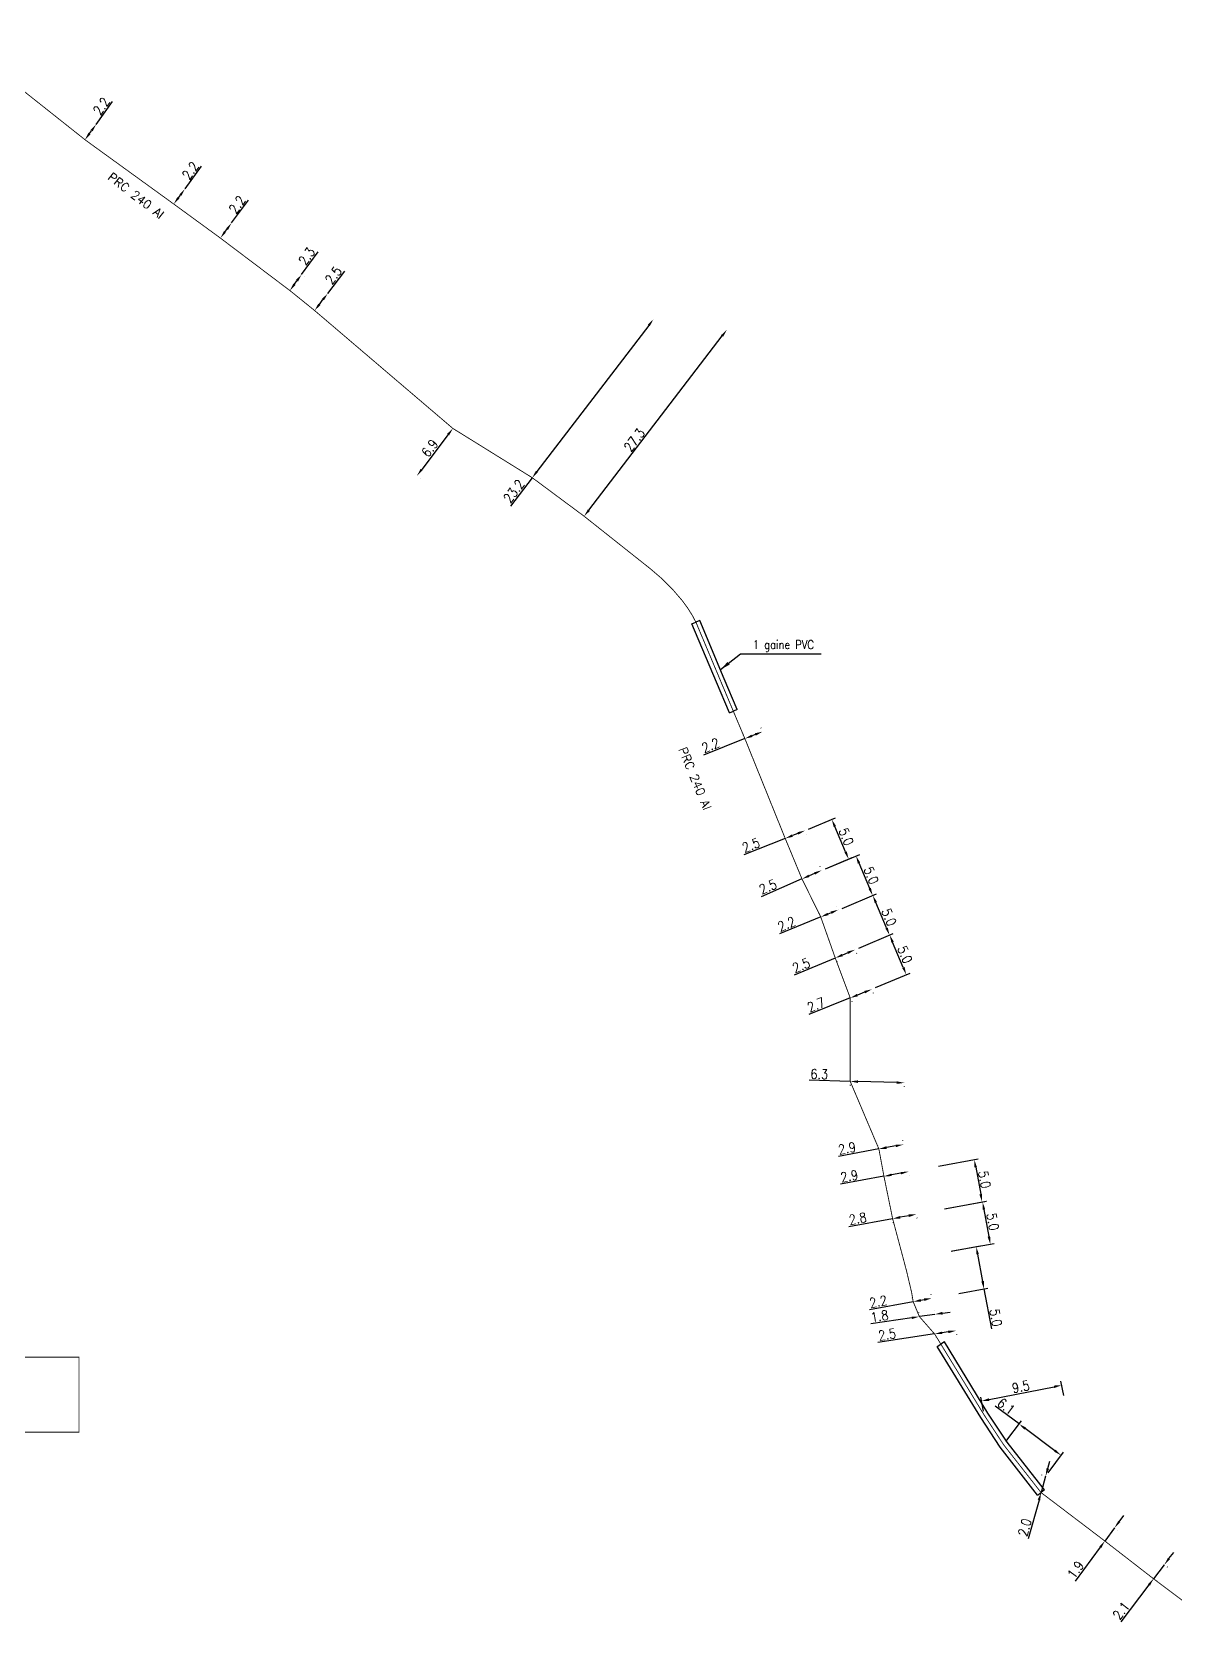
# Model space of a CAD drawing. Header units: millimetres. Extents: x 185000 to 186000, y 128000 to 129009.
# Drawn here: x 185370.4 to 185503.2, y 128107.6 to 128294.2 of the extents above; entities that cross this region are included whole.
import ezdxf
from ezdxf.enums import TextEntityAlignment as Align

# ---------------------------------------------------------------- set-up
doc = ezdxf.new("R2010")
doc.units = ezdxf.units.MM
doc.header["$PDMODE"] = 34
doc.layers.get('DEFPOINTS').update_dxf_attribs({"linetype": 'CONTINUOUS'})
for name, color, linetype in [('M_120', 5, 'M_ST_13'), ('M_400', 7, 'CONTINUOUS'), ('M_930', 7, 'CONTINUOUS')]:
    doc.layers.add(name, color=color, linetype=linetype)
doc.styles.get("Standard").update_dxf_attribs({"font": 'romans.shx', "width": 0.85})
doc.linetypes.add('M_ST_13', pattern='A,5,-0.3,["oo",Standard,S=1.5,R=0,X=0,Y=-0.5],-3', length=8.3)
doc.dimstyles.get("Standard").update_dxf_attribs({"dimtxt": 1.5, "dimasz": 1.2, "dimexe": 0.625, "dimexo": 0.625, "dimgap": 0.25, "dimtad": 1, "dimdec": 1, "dimzin": 0, "dimdsep": 46, "dimtxsty": 'Standard', "dimcen": -0.5, "dimadec": 0, "dimazin": 0, "dimtfac": 1, "dimtdec": 1, "dimtmove": 0, "dimatfit": 3, "dimfxl": 0, "dimtolj": 1, "dimtzin": 0, "dimarcsym": 0})

# ---------------------------------------------------------------- blocks, each defined once
blk = doc.blocks.new('*D171')
at = {"layer": 'DEFPOINTS', "color": 0, "linetype": 'Continuous', "transparency": 16777216}
for p in [(185501.95, 128115.89), (185502, 128115.86), (185500.71, 128114.26)]:
    blk.add_point(p, dxfattribs=at)
at = {"layer": 'M_120', "color": 0, "linetype": 'Continuous', "lineweight": -2, "transparency": 16777216}
for p, q in [((185502, 128115.86), (185500.75, 128114.23)), ((185502.33, 128115.61), (185502.37, 128115.58)), ((185502.54, 128116.58), (185503.09, 128117.29)), ((185501.08, 128113.98), (185501.13, 128113.95)), ((185500.21, 128113.51), (185496.94, 128109.23))]:
    blk.add_line(p, q, dxfattribs=at)
at = {"layer": 'M_120', "color": 0, "linetype": 'Continuous', "transparency": 16777216}
for points in [[(185502.42, 128116.67), (185502.66, 128116.49), (185502, 128115.86)], [(185500.09, 128113.61), (185500.33, 128113.42), (185500.75, 128114.23)]]:
    blk.add_solid(points, dxfattribs=at)
at = {"layer": 'M_120', "color": 0, "linetype": 'Continuous', "transparency": 16777216, "insert": (185496.98, 128110.52), "char_height": 1.125, "attachment_point": 5, "rotation": 52.6739}
blk.add_mtext('\\A1;2.1', dxfattribs=at)
blk = doc.blocks.new('*D172')
at = {"layer": 'DEFPOINTS', "color": 0, "linetype": 'Continuous', "transparency": 16777216}
for p in [(185496.21, 128120.15), (185496.22, 128120.15), (185495.08, 128118.62)]:
    blk.add_point(p, dxfattribs=at)
at = {"layer": 'M_120', "color": 0, "linetype": 'Continuous', "lineweight": -2, "transparency": 16777216}
for p, q in [((185496.75, 128120.87), (185497.29, 128121.59)), ((185496.22, 128120.15), (185495.09, 128118.62)), ((185496.59, 128119.87), (185496.59, 128119.87)), ((185494.55, 128117.9), (185491.62, 128113.95)), ((185495.46, 128118.35), (185495.46, 128118.34))]:
    blk.add_line(p, q, dxfattribs=at)
at = {"layer": 'M_120', "color": 0, "linetype": 'Continuous', "transparency": 16777216}
for points in [[(185496.63, 128120.96), (185496.87, 128120.78), (185496.22, 128120.15)], [(185494.43, 128117.99), (185494.67, 128117.81), (185495.09, 128118.62)]]:
    blk.add_solid(points, dxfattribs=at)
at = {"layer": 'M_120', "color": 0, "linetype": 'Continuous', "transparency": 16777216, "insert": (185491.68, 128115.28), "char_height": 1.125, "attachment_point": 5, "rotation": 53.4439}
blk.add_mtext('\\A1;1.9', dxfattribs=at)
blk = doc.blocks.new('*D173')
at = {"layer": 'DEFPOINTS', "color": 0, "linetype": 'Continuous', "transparency": 16777216}
for p in [(185483.31, 128129.83), (185490, 128128.59), (185488.2, 128126.18)]:
    blk.add_point(p, dxfattribs=at)
at = {"layer": 'M_120', "color": 0, "linetype": 'Continuous', "lineweight": -2, "transparency": 16777216}
for p, q in [((185485.11, 128132.24), (185482.34, 128134.31)), ((185483.59, 128130.21), (185485.39, 128132.62)), ((185489.28, 128129.13), (185485.83, 128131.7)), ((185488.48, 128126.56), (185490.28, 128128.97))]:
    blk.add_line(p, q, dxfattribs=at)
at = {"layer": 'M_120', "color": 0, "linetype": 'Continuous', "transparency": 16777216}
for points in [[(185485.92, 128131.82), (185485.74, 128131.58), (185485.11, 128132.24)], [(185489.37, 128129.25), (185489.19, 128129.01), (185490, 128128.59)]]:
    blk.add_solid(points, dxfattribs=at)
at = {"layer": 'M_120', "color": 0, "linetype": 'Continuous', "transparency": 16777216, "insert": (185483.62, 128134.29), "char_height": 1.125, "attachment_point": 5, "rotation": 323.2398}
blk.add_mtext('\\A1;6.1', dxfattribs=at)
blk = doc.blocks.new('*D174')
at = {"layer": 'DEFPOINTS', "color": 0, "linetype": 'Continuous', "transparency": 16777216}
for p in [(185490.06, 128136.74), (185490.39, 128135.08), (185481.07, 128133.25)]:
    blk.add_point(p, dxfattribs=at)
at = {"layer": 'M_120', "color": 0, "linetype": 'Continuous', "lineweight": -2, "transparency": 16777216}
for p, q in [((185481.63, 128135.08), (185489.18, 128136.56)), ((185490.3, 128135.54), (185489.97, 128137.2)), ((185480.98, 128133.71), (185480.65, 128135.36))]:
    blk.add_line(p, q, dxfattribs=at)
at = {"layer": 'M_120', "color": 0, "linetype": 'Continuous', "transparency": 16777216}
for points in [[(185489.15, 128136.71), (185489.21, 128136.42), (185490.06, 128136.74)], [(185481.6, 128135.23), (185481.65, 128134.93), (185480.74, 128134.9)]]:
    blk.add_solid(points, dxfattribs=at)
at = {"layer": 'M_120', "color": 0, "linetype": 'Continuous', "transparency": 16777216, "insert": (185485.31, 128136.57), "char_height": 1.125, "attachment_point": 5, "rotation": 11.1179}
blk.add_mtext('\\A1;9.5', dxfattribs=at)
blk = doc.blocks.new('*D175')
at = {"layer": 'DEFPOINTS', "color": 0, "linetype": 'Continuous', "transparency": 16777216}
for p in [(185475.29, 128142.73), (185477.76, 128143.09), (185477.76, 128143.08)]:
    blk.add_point(p, dxfattribs=at)
at = {"layer": 'M_120', "color": 0, "linetype": 'Continuous', "lineweight": -2, "transparency": 16777216}
for p, q in [((185475.29, 128142.71), (185468.7, 128141.73)), ((185475.36, 128142.26), (185475.36, 128142.25)), ((185476.87, 128142.95), (185476.18, 128142.85)), ((185477.83, 128142.63), (185477.83, 128142.62))]:
    blk.add_line(p, q, dxfattribs=at)
at = {"layer": 'M_120', "color": 0, "linetype": 'Continuous', "transparency": 16777216}
for points in [[(185476.16, 128142.99), (185476.2, 128142.7), (185475.29, 128142.71)], [(185476.85, 128143.1), (185476.9, 128142.8), (185477.76, 128143.08)]]:
    blk.add_solid(points, dxfattribs=at)
at = {"layer": 'M_120', "color": 0, "linetype": 'Continuous', "transparency": 16777216, "insert": (185469.77, 128142.65), "char_height": 1.125, "attachment_point": 5, "rotation": 8.4698}
blk.add_mtext('\\A1;2.5', dxfattribs=at)
blk = doc.blocks.new('*D176')
at = {"layer": 'DEFPOINTS', "color": 0, "linetype": 'Continuous', "transparency": 16777216}
for p in [(185473.53, 128144.69), (185475.31, 128144.99), (185475.31, 128144.96)]:
    blk.add_point(p, dxfattribs=at)
at = {"layer": 'M_120', "color": 0, "linetype": 'Continuous', "lineweight": -2, "transparency": 16777216}
for p, q in [((185475.24, 128145.42), (185475.24, 128145.45)), ((185472.63, 128144.59), (185467.89, 128143.89)), ((185473.46, 128145.16), (185473.46, 128145.19)), ((185475.31, 128144.99), (185473.52, 128144.73)), ((185476.2, 128145.12), (185477.09, 128145.26))]:
    blk.add_line(p, q, dxfattribs=at)
at = {"layer": 'M_120', "color": 0, "linetype": 'Continuous', "transparency": 16777216}
for points in [[(185472.61, 128144.74), (185472.66, 128144.44), (185473.52, 128144.73)], [(185476.17, 128145.27), (185476.22, 128144.97), (185475.31, 128144.99)]]:
    blk.add_solid(points, dxfattribs=at)
at = {"layer": 'M_120', "color": 0, "linetype": 'Continuous', "transparency": 16777216, "insert": (185468.89, 128144.79), "char_height": 1.125, "attachment_point": 5, "rotation": 8.4698}
blk.add_mtext('\\A1;1.8', dxfattribs=at)
blk = doc.blocks.new('*D177')
at = {"layer": 'DEFPOINTS', "color": 0, "linetype": 'Continuous', "transparency": 16777216}
for p in [(185488.2, 128126.18), (185488.22, 128126.18), (185487.68, 128124.25)]:
    blk.add_point(p, dxfattribs=at)
at = {"layer": 'M_120', "color": 0, "linetype": 'Continuous', "lineweight": -2, "transparency": 16777216}
for p, q in [((185488.44, 128127.05), (185488.68, 128127.92)), ((185488.2, 128126.18), (185487.67, 128124.26)), ((185487.77, 128126.3), (185487.75, 128126.31)), ((185487.43, 128123.39), (185486.18, 128118.87)), ((185487.23, 128124.38), (185487.22, 128124.38))]:
    blk.add_line(p, q, dxfattribs=at)
at = {"layer": 'M_120', "color": 0, "linetype": 'Continuous', "transparency": 16777216}
for points in [[(185488.3, 128127.09), (185488.59, 128127.01), (185488.2, 128126.18)], [(185487.28, 128123.43), (185487.57, 128123.35), (185487.67, 128124.26)]]:
    blk.add_solid(points, dxfattribs=at)
at = {"layer": 'M_120', "color": 0, "linetype": 'Continuous', "transparency": 16777216, "insert": (185485.77, 128120.21), "char_height": 1.125, "attachment_point": 5, "rotation": 74.5262}
blk.add_mtext('\\A1;2.0', dxfattribs=at)
blk = doc.blocks.new('*D179')
at = {"layer": 'DEFPOINTS', "color": 0, "linetype": 'Continuous', "transparency": 16777216}
for p in [(185377.79, 128283.4), (185377.79, 128283.4), (185376.5, 128281.62)]:
    blk.add_point(p, dxfattribs=at)
at = {"layer": 'M_120', "color": 0, "linetype": 'Continuous', "lineweight": -2, "transparency": 16777216}
for p, q in [((185377.79, 128283.4), (185379.71, 128286.06)), ((185377.03, 128282.35), (185377.26, 128282.67))]:
    blk.add_line(p, q, dxfattribs=at)
at = {"layer": 'M_120', "color": 0, "linetype": 'Continuous', "transparency": 16777216}
for points in [[(185376.91, 128282.44), (185377.15, 128282.26), (185376.5, 128281.62)], [(185377.14, 128282.76), (185377.39, 128282.59), (185377.79, 128283.4)]]:
    blk.add_solid(points, dxfattribs=at)
at = {"layer": 'M_120', "color": 0, "linetype": 'Continuous', "transparency": 16777216, "insert": (185378.4, 128285.54), "char_height": 1.125, "attachment_point": 5, "rotation": 54.2294}
blk.add_mtext('\\A1;2.2', dxfattribs=at)
blk = doc.blocks.new('*D180')
at = {"layer": 'DEFPOINTS', "color": 0, "linetype": 'Continuous', "transparency": 16777216}
for p in [(185388.13, 128275.92), (185388.13, 128275.92), (185386.83, 128274.14)]:
    blk.add_point(p, dxfattribs=at)
at = {"layer": 'M_120', "color": 0, "linetype": 'Continuous', "lineweight": -2, "transparency": 16777216}
for p, q in [((185388.13, 128275.92), (185390.06, 128278.56)), ((185387.36, 128274.87), (185387.6, 128275.19))]:
    blk.add_line(p, q, dxfattribs=at)
at = {"layer": 'M_120', "color": 0, "linetype": 'Continuous', "transparency": 16777216}
for points in [[(185387.24, 128274.95), (185387.48, 128274.78), (185386.83, 128274.14)], [(185387.48, 128275.28), (185387.72, 128275.1), (185388.13, 128275.92)]]:
    blk.add_solid(points, dxfattribs=at)
at = {"layer": 'M_120', "color": 0, "linetype": 'Continuous', "transparency": 16777216, "insert": (185388.76, 128278.04), "char_height": 1.125, "attachment_point": 5, "rotation": 53.8363}
blk.add_mtext('\\A1;2.2', dxfattribs=at)
blk = doc.blocks.new('*D181')
at = {"layer": 'DEFPOINTS', "color": 0, "linetype": 'Continuous', "transparency": 16777216}
for p in [(185393.55, 128271.95), (185393.55, 128271.95), (185392.25, 128270.18)]:
    blk.add_point(p, dxfattribs=at)
at = {"layer": 'M_120', "color": 0, "linetype": 'Continuous', "lineweight": -2, "transparency": 16777216}
for p, q in [((185393.55, 128271.95), (185395.5, 128274.59)), ((185391.87, 128270.46), (185391.87, 128270.46)), ((185392.78, 128270.91), (185393.02, 128271.23)), ((185393.18, 128272.23), (185393.18, 128272.23))]:
    blk.add_line(p, q, dxfattribs=at)
at = {"layer": 'M_120', "color": 0, "linetype": 'Continuous', "transparency": 16777216}
for points in [[(185392.66, 128270.99), (185392.9, 128270.82), (185392.25, 128270.18)], [(185392.9, 128271.32), (185393.14, 128271.14), (185393.55, 128271.95)]]:
    blk.add_solid(points, dxfattribs=at)
at = {"layer": 'M_120', "color": 0, "linetype": 'Continuous', "transparency": 16777216, "insert": (185394.19, 128274.08), "char_height": 1.125, "attachment_point": 5, "rotation": 53.5324}
blk.add_mtext('\\A1;2.2', dxfattribs=at)
blk = doc.blocks.new('*D182')
at = {"layer": 'DEFPOINTS', "color": 0, "linetype": 'Continuous', "transparency": 16777216}
for p in [(185401.68, 128265.95), (185401.68, 128265.95), (185400.33, 128264.08)]:
    blk.add_point(p, dxfattribs=at)
at = {"layer": 'M_120', "color": 0, "linetype": 'Continuous', "lineweight": -2, "transparency": 16777216}
for p, q in [((185401.68, 128265.95), (185403.6, 128268.6)), ((185400.86, 128264.81), (185401.15, 128265.22)), ((185402.06, 128265.67), (185402.06, 128265.67)), ((185400.71, 128263.81), (185400.71, 128263.81))]:
    blk.add_line(p, q, dxfattribs=at)
at = {"layer": 'M_120', "color": 0, "linetype": 'Continuous', "transparency": 16777216}
for points in [[(185400.73, 128264.9), (185400.98, 128264.72), (185400.33, 128264.08)], [(185401.03, 128265.31), (185401.27, 128265.13), (185401.68, 128265.95)]]:
    blk.add_solid(points, dxfattribs=at)
at = {"layer": 'M_120', "color": 0, "linetype": 'Continuous', "transparency": 16777216, "insert": (185402.29, 128268.08), "char_height": 1.125, "attachment_point": 5, "rotation": 54.0923}
blk.add_mtext('\\A1;2.3', dxfattribs=at)
blk = doc.blocks.new('*D183')
at = {"layer": 'DEFPOINTS', "color": 0, "linetype": 'Continuous', "transparency": 16777216}
for p in [(185404.72, 128263.74), (185404.72, 128263.74), (185403.2, 128261.76)]:
    blk.add_point(p, dxfattribs=at)
at = {"layer": 'M_120', "color": 0, "linetype": 'Continuous', "lineweight": -2, "transparency": 16777216}
for p, q in [((185404.72, 128263.74), (185406.71, 128266.35)), ((185403.75, 128262.47), (185404.17, 128263.03))]:
    blk.add_line(p, q, dxfattribs=at)
at = {"layer": 'M_120', "color": 0, "linetype": 'Continuous', "transparency": 16777216}
for points in [[(185404.06, 128263.12), (185404.29, 128262.94), (185404.72, 128263.74)], [(185403.63, 128262.56), (185403.87, 128262.38), (185403.2, 128261.76)]]:
    blk.add_solid(points, dxfattribs=at)
at = {"layer": 'M_120', "color": 0, "linetype": 'Continuous', "transparency": 16777216, "insert": (185405.39, 128265.86), "char_height": 1.125, "attachment_point": 5, "rotation": 52.623}
blk.add_mtext('\\A1;2.5', dxfattribs=at)
blk = doc.blocks.new('*D184')
at = {"layer": 'DEFPOINTS', "color": 0, "linetype": 'Continuous', "transparency": 16777216}
for p in [(185442.6, 128260.74), (185442.6, 128260.74), (185428.51, 128242.31)]:
    blk.add_point(p, dxfattribs=at)
at = {"layer": 'M_120', "color": 0, "linetype": 'Continuous', "lineweight": -2, "transparency": 16777216}
for p, q in [((185442.05, 128260.03), (185429.05, 128243.03)), ((185428.51, 128242.31), (185425.96, 128238.99))]:
    blk.add_line(p, q, dxfattribs=at)
at = {"layer": 'M_120', "color": 0, "linetype": 'Continuous', "transparency": 16777216}
for points in [[(185441.94, 128260.12), (185442.17, 128259.94), (185442.6, 128260.74)], [(185428.93, 128243.12), (185429.17, 128242.94), (185428.51, 128242.31)]]:
    blk.add_solid(points, dxfattribs=at)
at = {"layer": 'M_120', "color": 0, "linetype": 'Continuous', "transparency": 16777216, "insert": (185426.37, 128240.75), "char_height": 1.125, "attachment_point": 5, "rotation": 52.5914}
blk.add_mtext('\\A1;23.2', dxfattribs=at)
blk = doc.blocks.new('*D185')
at = {"layer": 'DEFPOINTS', "color": 0, "linetype": 'Continuous', "transparency": 16777216}
for p in [(185419.26, 128248.06), (185415.1, 128242.55), (185415.11, 128242.55)]:
    blk.add_point(p, dxfattribs=at)
at = {"layer": 'M_120', "color": 0, "linetype": 'Continuous', "lineweight": -2, "transparency": 16777216}
for p, q in [((185418.73, 128247.33), (185415.65, 128243.27)), ((185419.64, 128247.77), (185419.64, 128247.77)), ((185415.48, 128242.27), (185415.48, 128242.27))]:
    blk.add_line(p, q, dxfattribs=at)
at = {"layer": 'M_120', "color": 0, "linetype": 'Continuous', "transparency": 16777216}
for points in [[(185418.61, 128247.42), (185418.85, 128247.24), (185419.27, 128248.05)], [(185415.53, 128243.36), (185415.77, 128243.18), (185415.11, 128242.55)]]:
    blk.add_solid(points, dxfattribs=at)
at = {"layer": 'M_120', "color": 0, "linetype": 'Continuous', "transparency": 16777216, "insert": (185416.59, 128245.75), "char_height": 1.125, "attachment_point": 5, "rotation": 52.9016}
blk.add_mtext('\\A1;6.9', dxfattribs=at)
blk = doc.blocks.new('*D186')
at = {"layer": 'DEFPOINTS', "color": 0, "linetype": 'Continuous', "transparency": 16777216}
for p in [(185451.13, 128259.51), (185451.13, 128259.51), (185434.54, 128237.83)]:
    blk.add_point(p, dxfattribs=at)
at = {"layer": 'M_120', "color": 0, "linetype": 'Continuous', "lineweight": -2, "transparency": 16777216}
blk.add_line((185435.09, 128238.54), (185450.58, 128258.8), dxfattribs=at)
at = {"layer": 'M_120', "color": 0, "linetype": 'Continuous', "transparency": 16777216}
for points in [[(185450.46, 128258.89), (185450.7, 128258.71), (185451.13, 128259.51)], [(185434.97, 128238.63), (185435.21, 128238.45), (185434.54, 128237.83)]]:
    blk.add_solid(points, dxfattribs=at)
at = {"layer": 'M_120', "color": 0, "linetype": 'Continuous', "transparency": 16777216, "insert": (185440.38, 128246.7), "char_height": 1.125, "attachment_point": 5, "rotation": 52.5914}
blk.add_mtext('\\A1;27.3', dxfattribs=at)
blk = doc.blocks.new('*D187')
at = {"layer": 'DEFPOINTS', "color": 0, "linetype": 'Continuous', "transparency": 16777216}
for p in [(185455.27, 128212.77), (185455.29, 128212.73), (185453.25, 128211.91)]:
    blk.add_point(p, dxfattribs=at)
at = {"layer": 'M_120', "color": 0, "linetype": 'Continuous', "lineweight": -2, "transparency": 16777216}
for p, q in [((185455.12, 128213.16), (185455.1, 128213.21)), ((185453.23, 128211.96), (185448.42, 128210.04)), ((185453.07, 128212.35), (185453.06, 128212.39)), ((185454.44, 128212.44), (185454.06, 128212.29))]:
    blk.add_line(p, q, dxfattribs=at)
at = {"layer": 'M_120', "color": 0, "linetype": 'Continuous', "transparency": 16777216}
for points in [[(185454.38, 128212.58), (185454.49, 128212.3), (185455.27, 128212.77)], [(185454.01, 128212.43), (185454.12, 128212.15), (185453.23, 128211.96)]]:
    blk.add_solid(points, dxfattribs=at)
at = {"layer": 'M_120', "color": 0, "linetype": 'Continuous', "transparency": 16777216, "insert": (185449.25, 128211.18), "char_height": 1.125, "attachment_point": 5, "rotation": 21.7101}
blk.add_mtext('\\A1;2.2', dxfattribs=at)
blk = doc.blocks.new('*D188')
at = {"layer": 'DEFPOINTS', "color": 0, "linetype": 'Continuous', "transparency": 16777216}
for p in [(185472.8, 128146.43), (185474.96, 128146.86), (185474.97, 128146.83)]:
    blk.add_point(p, dxfattribs=at)
at = {"layer": 'M_120', "color": 0, "linetype": 'Continuous', "lineweight": -2, "transparency": 16777216}
for p, q in [((185474.88, 128147.29), (185474.88, 128147.32)), ((185472.8, 128146.46), (185467.71, 128145.52)), ((185472.72, 128146.89), (185472.71, 128146.92)), ((185474.08, 128146.69), (185473.68, 128146.62))]:
    blk.add_line(p, q, dxfattribs=at)
at = {"layer": 'M_120', "color": 0, "linetype": 'Continuous', "transparency": 16777216}
for points in [[(185473.65, 128146.77), (185473.71, 128146.47), (185472.8, 128146.46)], [(185474.05, 128146.84), (185474.1, 128146.55), (185474.96, 128146.86)]]:
    blk.add_solid(points, dxfattribs=at)
at = {"layer": 'M_120', "color": 0, "linetype": 'Continuous', "transparency": 16777216, "insert": (185468.74, 128146.47), "char_height": 1.125, "attachment_point": 5, "rotation": 10.4344}
blk.add_mtext('\\A1;2.2', dxfattribs=at)
blk = doc.blocks.new('*D189')
at = {"layer": 'DEFPOINTS', "color": 0, "linetype": 'Continuous', "transparency": 16777216}
for p in [(185473.15, 128156.66), (185470.4, 128156.16), (185473.16, 128156.62)]:
    blk.add_point(p, dxfattribs=at)
at = {"layer": 'M_120', "color": 0, "linetype": 'Continuous', "lineweight": -2, "transparency": 16777216}
for p, q in [((185470.41, 128156.12), (185465.32, 128155.18)), ((185470.49, 128155.7), (185470.49, 128155.65)), ((185472.28, 128156.46), (185471.29, 128156.28)), ((185473.24, 128156.2), (185473.25, 128156.16))]:
    blk.add_line(p, q, dxfattribs=at)
at = {"layer": 'M_120', "color": 0, "linetype": 'Continuous', "transparency": 16777216}
for points in [[(185471.27, 128156.43), (185471.32, 128156.13), (185470.41, 128156.12)], [(185472.25, 128156.61), (185472.3, 128156.31), (185473.16, 128156.62)]]:
    blk.add_solid(points, dxfattribs=at)
at = {"layer": 'M_120', "color": 0, "linetype": 'Continuous', "transparency": 16777216, "insert": (185466.35, 128156.13), "char_height": 1.125, "attachment_point": 5, "rotation": 10.4344}
blk.add_mtext('\\A1;2.8', dxfattribs=at)
blk = doc.blocks.new('*D190')
at = {"layer": 'DEFPOINTS', "color": 0, "linetype": 'Continuous', "transparency": 16777216}
for p in [(185469.4, 128161.06), (185472.25, 128161.58), (185472.25, 128161.58)]:
    blk.add_point(p, dxfattribs=at)
at = {"layer": 'M_120', "color": 0, "linetype": 'Continuous', "lineweight": -2, "transparency": 16777216}
for p, q in [((185469.4, 128161.05), (185464.36, 128160.12)), ((185469.48, 128160.6), (185469.48, 128160.59)), ((185471.36, 128161.41), (185470.28, 128161.21)), ((185472.33, 128161.12), (185472.33, 128161.11))]:
    blk.add_line(p, q, dxfattribs=at)
at = {"layer": 'M_120', "color": 0, "linetype": 'Continuous', "transparency": 16777216}
for points in [[(185470.26, 128161.36), (185470.31, 128161.07), (185469.4, 128161.05)], [(185471.34, 128161.56), (185471.39, 128161.27), (185472.25, 128161.58)]]:
    blk.add_solid(points, dxfattribs=at)
at = {"layer": 'M_120', "color": 0, "linetype": 'Continuous', "transparency": 16777216, "insert": (185465.37, 128161.07), "char_height": 1.125, "attachment_point": 5, "rotation": 10.4344}
blk.add_mtext('\\A1;2.9', dxfattribs=at)
blk = doc.blocks.new('*D191')
at = {"layer": 'DEFPOINTS', "color": 0, "linetype": 'Continuous', "transparency": 16777216}
for p in [(185476.74, 128152.24), (185477.64, 128147.32), (185481.03, 128147.95)]:
    blk.add_point(p, dxfattribs=at)
at = {"layer": 'M_120', "color": 0, "linetype": 'Continuous', "lineweight": -2, "transparency": 16777216}
for p, q in [((185477.2, 128152.33), (185480.59, 128152.95)), ((185480.29, 128151.98), (185480.87, 128148.83)), ((185478.11, 128147.41), (185481.49, 128148.03)), ((185481.03, 128147.95), (185481.89, 128143.3))]:
    blk.add_line(p, q, dxfattribs=at)
at = {"layer": 'M_120', "color": 0, "linetype": 'Continuous', "transparency": 16777216}
for points in [[(185480.44, 128152.01), (185480.14, 128151.95), (185480.13, 128152.86)], [(185481.02, 128148.86), (185480.72, 128148.8), (185481.03, 128147.95)]]:
    blk.add_solid(points, dxfattribs=at)
at = {"layer": 'M_120', "color": 0, "linetype": 'Continuous', "transparency": 16777216, "insert": (185482.41, 128144.6), "char_height": 1.125, "attachment_point": 5, "rotation": 280.4344}
blk.add_mtext('\\A1;5.0', dxfattribs=at)
blk = doc.blocks.new('*D192')
at = {"layer": 'DEFPOINTS', "color": 0, "linetype": 'Continuous', "transparency": 16777216}
for p in [(185476, 128157.19), (185481.76, 128153.17), (185476.9, 128152.27)]:
    blk.add_point(p, dxfattribs=at)
at = {"layer": 'M_120', "color": 0, "linetype": 'Continuous', "lineweight": -2, "transparency": 16777216}
for p, q in [((185476.46, 128157.27), (185481.32, 128158.17)), ((185481.02, 128157.2), (185481.6, 128154.05)), ((185477.37, 128152.36), (185482.23, 128153.25))]:
    blk.add_line(p, q, dxfattribs=at)
at = {"layer": 'M_120', "color": 0, "linetype": 'Continuous', "transparency": 16777216}
for points in [[(185481.17, 128157.23), (185480.87, 128157.17), (185480.86, 128158.08)], [(185481.75, 128154.08), (185481.45, 128154.02), (185481.76, 128153.17)]]:
    blk.add_solid(points, dxfattribs=at)
at = {"layer": 'M_120', "color": 0, "linetype": 'Continuous', "transparency": 16777216, "insert": (185482.05, 128155.76), "char_height": 1.125, "attachment_point": 5, "rotation": 280.4344}
blk.add_mtext('\\A1;5.0', dxfattribs=at)
blk = doc.blocks.new('*D193')
at = {"layer": 'DEFPOINTS', "color": 0, "linetype": 'Continuous', "transparency": 16777216}
for p in [(185475.3, 128162.14), (185476.21, 128157.23), (185480.81, 128158.07)]:
    blk.add_point(p, dxfattribs=at)
at = {"layer": 'M_120', "color": 0, "linetype": 'Continuous', "lineweight": -2, "transparency": 16777216}
for p, q in [((185475.76, 128162.23), (185480.36, 128163.08)), ((185480.07, 128162.11), (185480.65, 128158.96)), ((185476.67, 128157.31), (185481.27, 128158.16))]:
    blk.add_line(p, q, dxfattribs=at)
at = {"layer": 'M_120', "color": 0, "linetype": 'Continuous', "transparency": 16777216}
for points in [[(185480.21, 128162.13), (185479.92, 128162.08), (185479.9, 128162.99)], [(185480.79, 128158.99), (185480.5, 128158.93), (185480.81, 128158.07)]]:
    blk.add_solid(points, dxfattribs=at)
at = {"layer": 'M_120', "color": 0, "linetype": 'Continuous', "transparency": 16777216, "insert": (185481.09, 128160.67), "char_height": 1.125, "attachment_point": 5, "rotation": 280.4344}
blk.add_mtext('\\A1;5.0', dxfattribs=at)
blk = doc.blocks.new('*D194')
at = {"layer": 'DEFPOINTS', "color": 0, "linetype": 'Continuous', "transparency": 16777216}
for p in [(185468.82, 128164.2), (185471.66, 128164.75), (185471.67, 128164.73)]:
    blk.add_point(p, dxfattribs=at)
at = {"layer": 'M_120', "color": 0, "linetype": 'Continuous', "lineweight": -2, "transparency": 16777216}
for p, q in [((185468.81, 128164.23), (185464.1, 128163.36)), ((185468.73, 128164.66), (185468.73, 128164.69)), ((185470.78, 128164.59), (185469.7, 128164.39)), ((185471.58, 128165.19), (185471.58, 128165.22))]:
    blk.add_line(p, q, dxfattribs=at)
at = {"layer": 'M_120', "color": 0, "linetype": 'Continuous', "transparency": 16777216}
for points in [[(185469.67, 128164.54), (185469.72, 128164.24), (185468.81, 128164.23)], [(185470.75, 128164.74), (185470.81, 128164.44), (185471.66, 128164.75)]]:
    blk.add_solid(points, dxfattribs=at)
at = {"layer": 'M_120', "color": 0, "linetype": 'Continuous', "transparency": 16777216, "insert": (185465.11, 128164.31), "char_height": 1.125, "attachment_point": 5, "rotation": 10.4344}
blk.add_mtext('\\A1;2.9', dxfattribs=at)
blk = doc.blocks.new('*D195')
at = {"layer": 'DEFPOINTS', "color": 0, "linetype": 'Continuous', "transparency": 16777216}
for p in [(185465.49, 128172.14), (185471.78, 128171.97), (185471.78, 128171.92)]:
    blk.add_point(p, dxfattribs=at)
at = {"layer": 'M_120', "color": 0, "linetype": 'Continuous', "lineweight": -2, "transparency": 16777216}
for p, q in [((185465.48, 128172.09), (185460.69, 128172.22)), ((185465.47, 128171.67), (185465.47, 128171.62)), ((185470.88, 128171.95), (185466.38, 128172.06)), ((185471.77, 128171.5), (185471.77, 128171.45))]:
    blk.add_line(p, q, dxfattribs=at)
at = {"layer": 'M_120', "color": 0, "linetype": 'Continuous', "transparency": 16777216}
for points in [[(185466.39, 128172.21), (185466.38, 128171.91), (185465.48, 128172.09)], [(185470.89, 128172.1), (185470.88, 128171.8), (185471.78, 128171.92)]]:
    blk.add_solid(points, dxfattribs=at)
at = {"layer": 'M_120', "color": 0, "linetype": 'Continuous', "transparency": 16777216, "insert": (185461.88, 128172.93), "char_height": 1.125, "attachment_point": 5, "rotation": 358.4792}
blk.add_mtext('\\A1;6.3', dxfattribs=at)
blk = doc.blocks.new('*D196')
at = {"layer": 'DEFPOINTS', "color": 0, "linetype": 'Continuous', "transparency": 16777216}
for p in [(185467.98, 128182.81), (185467.99, 128182.8), (185465.48, 128181.81)]:
    blk.add_point(p, dxfattribs=at)
at = {"layer": 'M_120', "color": 0, "linetype": 'Continuous', "lineweight": -2, "transparency": 16777216}
for p, q in [((185465.48, 128181.79), (185460.68, 128179.86)), ((185465.65, 128181.37), (185465.66, 128181.36)), ((185467.15, 128182.47), (185466.32, 128182.13)), ((185468.16, 128182.38), (185468.16, 128182.37))]:
    blk.add_line(p, q, dxfattribs=at)
at = {"layer": 'M_120', "color": 0, "linetype": 'Continuous', "transparency": 16777216}
for points in [[(185467.1, 128182.61), (185467.21, 128182.33), (185467.99, 128182.8)], [(185466.26, 128182.27), (185466.37, 128181.99), (185465.48, 128181.79)]]:
    blk.add_solid(points, dxfattribs=at)
at = {"layer": 'M_120', "color": 0, "linetype": 'Continuous', "transparency": 16777216, "insert": (185461.51, 128181), "char_height": 1.125, "attachment_point": 5, "rotation": 21.9274}
blk.add_mtext('\\A1;2.7', dxfattribs=at)
blk = doc.blocks.new('*D197')
at = {"layer": 'DEFPOINTS', "color": 0, "linetype": 'Continuous', "transparency": 16777216}
for p in [(185466.04, 128187.42), (185466.04, 128187.41), (185463.74, 128186.45)]:
    blk.add_point(p, dxfattribs=at)
at = {"layer": 'M_120', "color": 0, "linetype": 'Continuous', "lineweight": -2, "transparency": 16777216}
for p, q in [((185465.21, 128187.06), (185464.57, 128186.79)), ((185466.22, 128186.99), (185466.23, 128186.98)), ((185463.74, 128186.44), (185458.97, 128184.43)), ((185463.92, 128186.02), (185463.92, 128186.01))]:
    blk.add_line(p, q, dxfattribs=at)
at = {"layer": 'M_120', "color": 0, "linetype": 'Continuous', "transparency": 16777216}
for points in [[(185464.51, 128186.93), (185464.63, 128186.65), (185463.74, 128186.44)], [(185465.16, 128187.2), (185465.27, 128186.92), (185466.04, 128187.41)]]:
    blk.add_solid(points, dxfattribs=at)
at = {"layer": 'M_120', "color": 0, "linetype": 'Continuous', "transparency": 16777216, "insert": (185459.78, 128185.58), "char_height": 1.125, "attachment_point": 5, "rotation": 22.8903}
blk.add_mtext('\\A1;2.5', dxfattribs=at)
blk = doc.blocks.new('*D198')
at = {"layer": 'DEFPOINTS', "color": 0, "linetype": 'Continuous', "transparency": 16777216}
for p in [(185462.06, 128191.19), (185464.09, 128192.05), (185464.1, 128192.03)]:
    blk.add_point(p, dxfattribs=at)
at = {"layer": 'M_120', "color": 0, "linetype": 'Continuous', "lineweight": -2, "transparency": 16777216}
for p, q in [((185463.92, 128192.46), (185463.91, 128192.49)), ((185462.05, 128191.22), (185457.26, 128189.25)), ((185461.88, 128191.63), (185461.87, 128191.65)), ((185463.25, 128191.71), (185462.88, 128191.56))]:
    blk.add_line(p, q, dxfattribs=at)
at = {"layer": 'M_120', "color": 0, "linetype": 'Continuous', "transparency": 16777216}
for points in [[(185462.83, 128191.7), (185462.94, 128191.42), (185462.05, 128191.22)], [(185463.2, 128191.85), (185463.31, 128191.57), (185464.09, 128192.05)]]:
    blk.add_solid(points, dxfattribs=at)
at = {"layer": 'M_120', "color": 0, "linetype": 'Continuous', "transparency": 16777216, "insert": (185458.08, 128190.4), "char_height": 1.125, "attachment_point": 5, "rotation": 22.3138}
blk.add_mtext('\\A1;2.2', dxfattribs=at)
blk = doc.blocks.new('*D199')
at = {"layer": 'DEFPOINTS', "color": 0, "linetype": 'Continuous', "transparency": 16777216}
for p in [(185462.16, 128196.64), (185462.16, 128196.63), (185459.87, 128195.64)]:
    blk.add_point(p, dxfattribs=at)
at = {"layer": 'M_120', "color": 0, "linetype": 'Continuous', "lineweight": -2, "transparency": 16777216}
for p, q in [((185459.68, 128196.07), (185459.68, 128196.07)), ((185461.33, 128196.28), (185460.69, 128196)), ((185461.97, 128197.06), (185461.97, 128197.07)), ((185459.87, 128195.64), (185455.12, 128193.57))]:
    blk.add_line(p, q, dxfattribs=at)
at = {"layer": 'M_120', "color": 0, "linetype": 'Continuous', "transparency": 16777216}
for points in [[(185460.63, 128196.14), (185460.75, 128195.86), (185459.87, 128195.64)], [(185461.27, 128196.41), (185461.39, 128196.14), (185462.16, 128196.64)]]:
    blk.add_solid(points, dxfattribs=at)
at = {"layer": 'M_120', "color": 0, "linetype": 'Continuous', "transparency": 16777216, "insert": (185455.91, 128194.73), "char_height": 1.125, "attachment_point": 5, "rotation": 23.5501}
blk.add_mtext('\\A1;2.5', dxfattribs=at)
blk = doc.blocks.new('*D200')
at = {"layer": 'DEFPOINTS', "color": 0, "linetype": 'Continuous', "transparency": 16777216}
for p in [(185470.06, 128189.12), (185466.04, 128187.42), (185467.98, 128182.81)]:
    blk.add_point(p, dxfattribs=at)
at = {"layer": 'M_120', "color": 0, "linetype": 'Continuous', "lineweight": -2, "transparency": 16777216}
for p, q in [((185466.47, 128187.6), (185470.49, 128189.3)), ((185471.65, 128185.34), (185470.41, 128188.29)), ((185468.41, 128183), (185472.44, 128184.69))]:
    blk.add_line(p, q, dxfattribs=at)
at = {"layer": 'M_120', "color": 0, "linetype": 'Continuous', "transparency": 16777216}
for points in [[(185470.55, 128188.35), (185470.27, 128188.23), (185470.06, 128189.12)], [(185471.79, 128185.4), (185471.52, 128185.28), (185472, 128184.51)]]:
    blk.add_solid(points, dxfattribs=at)
at = {"layer": 'M_120', "color": 0, "linetype": 'Continuous', "transparency": 16777216, "insert": (185471.84, 128186.84), "char_height": 1.125, "attachment_point": 5, "rotation": 292.8702}
blk.add_mtext('\\A1;5.0', dxfattribs=at)
blk = doc.blocks.new('*D201')
at = {"layer": 'DEFPOINTS', "color": 0, "linetype": 'Continuous', "transparency": 16777216}
for p in [(185468.11, 128193.72), (185464.1, 128192.03), (185466.04, 128187.42)]:
    blk.add_point(p, dxfattribs=at)
at = {"layer": 'M_120', "color": 0, "linetype": 'Continuous', "lineweight": -2, "transparency": 16777216}
for p, q in [((185464.53, 128192.21), (185468.54, 128193.9)), ((185469.7, 128189.94), (185468.46, 128192.89)), ((185466.47, 128187.6), (185470.48, 128189.3))]:
    blk.add_line(p, q, dxfattribs=at)
at = {"layer": 'M_120', "color": 0, "linetype": 'Continuous', "transparency": 16777216}
for points in [[(185468.6, 128192.95), (185468.32, 128192.83), (185468.11, 128193.72)], [(185469.84, 128190), (185469.56, 128189.88), (185470.05, 128189.11)]]:
    blk.add_solid(points, dxfattribs=at)
at = {"layer": 'M_120', "color": 0, "linetype": 'Continuous', "transparency": 16777216, "insert": (185469.99, 128191.19), "char_height": 1.125, "attachment_point": 5, "rotation": 292.8702}
blk.add_mtext('\\A1;5.0', dxfattribs=at)
blk = doc.blocks.new('*D202')
at = {"layer": 'DEFPOINTS', "color": 0, "linetype": 'Continuous', "transparency": 16777216}
for p in [(185466.15, 128198.32), (185462.16, 128196.63), (185464.1, 128192.03)]:
    blk.add_point(p, dxfattribs=at)
at = {"layer": 'M_120', "color": 0, "linetype": 'Continuous', "lineweight": -2, "transparency": 16777216}
for p, q in [((185462.59, 128196.82), (185466.58, 128198.5)), ((185467.74, 128194.54), (185466.5, 128197.49)), ((185464.53, 128192.21), (185468.52, 128193.89))]:
    blk.add_line(p, q, dxfattribs=at)
at = {"layer": 'M_120', "color": 0, "linetype": 'Continuous', "transparency": 16777216}
for points in [[(185466.64, 128197.54), (185466.36, 128197.43), (185466.15, 128198.32)], [(185467.88, 128194.6), (185467.6, 128194.48), (185468.09, 128193.71)]]:
    blk.add_solid(points, dxfattribs=at)
at = {"layer": 'M_120', "color": 0, "linetype": 'Continuous', "transparency": 16777216, "insert": (185467.92, 128196.05), "char_height": 1.125, "attachment_point": 5, "rotation": 292.8379}
blk.add_mtext('\\A1;5.0', dxfattribs=at)
blk = doc.blocks.new('*D203')
at = {"layer": 'DEFPOINTS', "color": 0, "linetype": 'Continuous', "transparency": 16777216}
for p in [(185463.34, 128202.56), (185460.21, 128201.24), (185462.16, 128196.63)]:
    blk.add_point(p, dxfattribs=at)
at = {"layer": 'M_120', "color": 0, "linetype": 'Continuous', "lineweight": -2, "transparency": 16777216}
for p, q in [((185460.64, 128201.42), (185463.77, 128202.75)), ((185464.94, 128198.79), (185463.69, 128201.73)), ((185462.59, 128196.82), (185465.72, 128198.14))]:
    blk.add_line(p, q, dxfattribs=at)
at = {"layer": 'M_120', "color": 0, "linetype": 'Continuous', "transparency": 16777216}
for points in [[(185463.83, 128201.79), (185463.55, 128201.68), (185463.34, 128202.56)], [(185465.08, 128198.85), (185464.8, 128198.73), (185465.29, 128197.96)]]:
    blk.add_solid(points, dxfattribs=at)
at = {"layer": 'M_120', "color": 0, "linetype": 'Continuous', "transparency": 16777216, "insert": (185465.01, 128200.55), "char_height": 1.125, "attachment_point": 5, "rotation": 292.9388}
blk.add_mtext('\\A1;5.0', dxfattribs=at)
blk = doc.blocks.new('*D204')
at = {"layer": 'DEFPOINTS', "color": 0, "linetype": 'Continuous', "transparency": 16777216}
for p in [(185457.91, 128200.36), (185460.23, 128201.29), (185460.24, 128201.27)]:
    blk.add_point(p, dxfattribs=at)
at = {"layer": 'M_120', "color": 0, "linetype": 'Continuous', "lineweight": -2, "transparency": 16777216}
for p, q in [((185457.92, 128200.35), (185453.11, 128198.43)), ((185458.08, 128199.93), (185458.09, 128199.91)), ((185459.4, 128200.94), (185458.75, 128200.68)), ((185460.41, 128200.85), (185460.41, 128200.84))]:
    blk.add_line(p, q, dxfattribs=at)
at = {"layer": 'M_120', "color": 0, "linetype": 'Continuous', "transparency": 16777216}
for points in [[(185458.7, 128200.82), (185458.81, 128200.54), (185457.92, 128200.35)], [(185459.35, 128201.08), (185459.46, 128200.8), (185460.24, 128201.27)]]:
    blk.add_solid(points, dxfattribs=at)
at = {"layer": 'M_120', "color": 0, "linetype": 'Continuous', "transparency": 16777216, "insert": (185453.94, 128199.57), "char_height": 1.125, "attachment_point": 5, "rotation": 21.7341}
blk.add_mtext('\\A1;2.5', dxfattribs=at)

msp = doc.modelspace()

# ---------------------------------------------------------------- linework, layer by layer
at = {"layer": 'M_120'}
msp.add_lwpolyline([(185509.54, 128107.63, 0.1, 0.1, 0), (185500.75, 128114.23, 0.1, 0.1, 0), (185495.09, 128118.62, 0.1, 0.1, 0), (185487.67, 128124.26, 0.1, 0.1, 0), (185483.31, 128129.83, 0.1, 0.1, 0), (185481.07, 128133.25, 0.1, 0.1, 0), (185476.02, 128141.52, 0.1, 0.1, 0), (185475.29, 128142.71, 0.1, 0.1, 0), (185473.52, 128144.73, 0.1, 0.1, 0), (185472.8, 128146.46, 0.1, 0.1, 0), (185472.62, 128147.53, 0.1, 0.1, 0), (185472.02, 128150.07, 0.1, 0.1, 0), (185470.41, 128156.12, 0.1, 0.1, 0), (185469.4, 128161.05, 0.1, 0.1, 0), (185468.81, 128164.23, 0.1, 0.1, 0), (185465.48, 128172.09, 0.1, 0.1, 0), (185465.48, 128181.79, 0.1, 0.1, 0), (185463.74, 128186.44, 0.1, 0.1, 0), (185462.05, 128191.22, 0.1, 0.1, 0), (185459.87, 128195.64, 0.1, 0.1, 0), (185457.92, 128200.35, 0.1, 0.1, 0), (185453.23, 128211.96, 0.1, 0.1, 0), (185451.89, 128215.14, 0.1, 0.1, 0), (185447.54, 128225.5, 0.1, 0.1, 0.053951), (185445.95, 128228.01, 0.1, 0.1, 0.057211), (185442.24, 128231.72, 0.1, 0.1, 0), (185434.54, 128237.83, 0.1, 0.1, 0), (185428.51, 128242.31, 0.1, 0.1, 0), (185419.27, 128248.05, 0.1, 0.1, 0), (185403.2, 128261.76, 0.1, 0.1, 0), (185400.33, 128264.08, 0.1, 0.1, 0), (185392.16, 128270.25, 0.1, 0.1, 0), (185386.86, 128274.12, 0.1, 0.1, 0), (185376.59, 128281.56, 0.1, 0.1, 0), (185360.79, 128294.1, 0.1, 0.1, 0)], format="xyseb", dxfattribs=at)
at = {"layer": 'M_400', "color": 7, "linetype": 'CONTINUOUS'}
for p, q in [((185448, 128225.69), (185447.54, 128225.5)), ((185450.84, 128218.92), (185448, 128225.69)), ((185447.08, 128225.3), (185447.54, 128225.5)), ((185449.92, 128218.53), (185447.08, 128225.3)), ((185451.43, 128214.95), (185449.92, 128218.53)), ((185452.35, 128215.34), (185450.84, 128218.92)), ((185451.43, 128214.95), (185451.89, 128215.14)), ((185452.35, 128215.34), (185451.89, 128215.14)), ((185476.44, 128141.78), (185476.02, 128141.52)), ((185481.49, 128133.51), (185476.44, 128141.78)), ((185475.59, 128141.26), (185476.02, 128141.52)), ((185480.65, 128132.98), (185475.59, 128141.26)), ((185482.91, 128129.54), (185480.65, 128132.98)), ((185483.72, 128130.13), (185481.49, 128133.51)), ((185487.27, 128123.95), (185482.91, 128129.54)), ((185488.06, 128124.56), (185483.72, 128130.13)), ((185487.27, 128123.95), (185487.67, 128124.26)), ((185488.06, 128124.56), (185487.67, 128124.26))]:
    msp.add_line(p, q, dxfattribs=at)
at = {"layer": 'M_930', "const_width": 0.1}
msp.add_lwpolyline([(185342.96, 128140.02), (185375.8, 128140.02), (185375.8, 128131.28), (185342.96, 128131.28)], close=True, dxfattribs=at)

# ---------------------------------------------------------------- texts
at = {"layer": 'M_120'}
for rotation, p in [(322.3205, (185382.43, 128275.13)), (292.2776, (185447.43, 128207.32))]:
    msp.add_text('PRC 240 Al', height=1, rotation=rotation, dxfattribs=at).set_placement(p, align=Align.MIDDLE)
at = {"layer": 'M_400', "insert": (185454.16, 128222.73), "char_height": 1, "attachment_point": 4}
msp.add_mtext('1 gaine PVC', dxfattribs=at)

# ---------------------------------------------------------------- dimensions: what is measured, and where the dimension line sits
at = {"layer": 'M_120', "linetype": 'Continuous'}
for base, p1, p2, angle, text, picture, middle in [((185377.79, 128283.4), (185376.5, 128281.62), (185377.79, 128283.4), 54.2294, '2.2', '*D179', (185379.01, 128285.1)), ((185388.13, 128275.92), (185386.83, 128274.14), (185388.13, 128275.92), 53.8363, '2.2', '*D180', (185389.36, 128277.6)), ((185393.55, 128271.95), (185392.25, 128270.18), (185393.55, 128271.95), 53.5324, '2.2', '*D181', (185394.79, 128273.63)), ((185401.68, 128265.95), (185400.33, 128264.08), (185401.68, 128265.95), 54.0923, '2.3', '*D182', (185402.9, 128267.64)), ((185404.72, 128263.74), (185403.2, 128261.76), (185404.72, 128263.74), 52.623, '2.5', '*D183', (185405.99, 128265.4)), ((185442.6, 128260.74), (185428.51, 128242.31), (185442.6, 128260.74), 52.5914, '23.2', '*D184', (185426.96, 128240.29)), ((185451.13, 128259.51), (185434.54, 128237.83), (185451.13, 128259.51), 52.5914, '27.3', '*D186', (185440.98, 128246.24)), ((185415.11, 128242.55), (185419.26, 128248.06), (185415.1, 128242.55), 232.9016, '6.9', '*D185', (185417.19, 128245.3)), ((185463.34, 128202.56), (185462.16, 128196.63), (185460.21, 128201.24), 112.9388, '5.0', '*D203', (185464.31, 128200.26)), ((185460.24, 128201.27), (185457.91, 128200.36), (185460.23, 128201.29), 21.7341, '2.5', '*D204', (185454.21, 128198.87)), ((185466.15, 128198.32), (185464.1, 128192.03), (185462.16, 128196.63), 112.8379, '5.0', '*D202', (185467.23, 128195.75)), ((185468.11, 128193.72), (185466.04, 128187.42), (185464.1, 128192.03), 112.8702, '5.0', '*D201', (185469.3, 128190.9)), ((185470.06, 128189.12), (185467.98, 128182.81), (185466.04, 128187.42), 112.8702, '5.0', '*D200', (185471.15, 128186.55)), ((185480.81, 128158.07), (185475.3, 128162.14), (185476.21, 128157.23), 280.4344, '5.0', '*D193', (185480.36, 128160.53)), ((185472.25, 128161.58), (185469.4, 128161.06), (185472.25, 128161.58), 10.4344, '2.9', '*D190', (185465.51, 128160.33)), ((185473.16, 128156.62), (185470.4, 128156.16), (185473.15, 128156.66), 10.4344, '2.8', '*D189', (185466.49, 128155.39)), ((185481.76, 128153.17), (185476, 128157.19), (185476.9, 128152.27), 280.4344, '5.0', '*D192', (185481.31, 128155.62)), ((185481.03, 128147.95), (185476.74, 128152.24), (185477.64, 128147.32), 280.4344, '5.0', '*D191', (185481.67, 128144.47)), ((185474.96, 128146.86), (185472.8, 128146.43), (185474.97, 128146.83), 10.4344, '2.2', '*D188', (185468.88, 128145.74))]:
    dim = msp.add_linear_dim(base=base, p1=p1, p2=p2, angle=angle, text=text, dimstyle='Standard', override={"dimscale": 0.75}, dxfattribs=at)
    dim.commit()
    dim.dimension.update_dxf_attribs({"geometry": picture, "text_midpoint": middle, "dimtype": 161})
for base, p1, p2, angle, picture, middle in [((185455.27, 128212.77), (185453.25, 128211.91), (185455.29, 128212.73), 21.7101, '*D187', (185449.53, 128210.48)), ((185462.16, 128196.64), (185459.87, 128195.64), (185462.16, 128196.63), 23.5501, '*D199', (185456.21, 128194.05)), ((185464.09, 128192.05), (185462.06, 128191.19), (185464.1, 128192.03), 22.3138, '*D198', (185458.36, 128189.7)), ((185466.04, 128187.41), (185463.74, 128186.45), (185466.04, 128187.42), 22.8903, '*D197', (185460.07, 128184.89)), ((185467.99, 128182.8), (185465.48, 128181.81), (185467.98, 128182.81), 21.9274, '*D196', (185461.79, 128180.31)), ((185471.78, 128171.92), (185465.49, 128172.14), (185471.78, 128171.97), 358.4792, '*D195', (185461.86, 128172.18)), ((185471.66, 128164.75), (185468.82, 128164.2), (185471.67, 128164.73), 10.4344, '*D194', (185465.25, 128163.57)), ((185475.31, 128144.99), (185473.53, 128144.69), (185475.31, 128144.96), 8.4698, '*D176', (185469, 128144.05)), ((185477.76, 128143.08), (185475.29, 128142.73), (185477.76, 128143.09), 8.4698, '*D175', (185469.88, 128141.91)), ((185490.06, 128136.74), (185481.07, 128133.25), (185490.39, 128135.08), 11.1179, '*D174', (185485.46, 128135.83)), ((185490, 128128.59), (185483.31, 128129.83), (185488.2, 128126.18), 323.2398, '*D173', (185483.17, 128133.69)), ((185488.2, 128126.18), (185487.68, 128124.25), (185488.22, 128126.18), 74.5262, '*D177', (185486.49, 128120.01)), ((185496.22, 128120.15), (185495.08, 128118.62), (185496.21, 128120.15), 53.4439, '*D172', (185492.28, 128114.83)), ((185502, 128115.86), (185500.71, 128114.26), (185501.95, 128115.89), 52.6739, '*D171', (185497.58, 128110.06))]:
    dim = msp.add_linear_dim(base=base, p1=p1, p2=p2, angle=angle, dimstyle='Standard', override={"dimscale": 0.75}, dxfattribs=at)
    dim.commit()
    dim.dimension.update_dxf_attribs({"geometry": picture, "text_midpoint": middle, "dimtype": 161})

# ---------------------------------------------------------------- leaders
at = {"layer": 'M_400', "annotation_type": 0, "has_hookline": 1, "hookline_direction": 0, "text_width": 7.93}
msp.add_leader([(185450.4, 128219.99), (185452.71, 128221.81), (185453.91, 128221.81)], dimstyle='Standard', dxfattribs=at)

doc.saveas('drawing.dxf')
